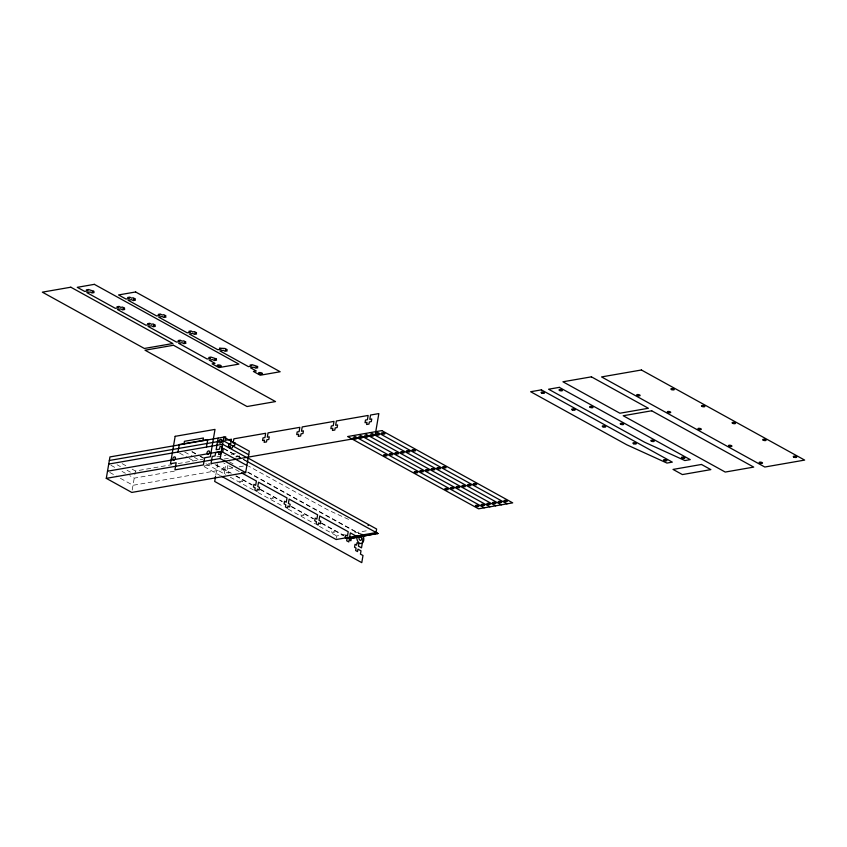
<?xml version="1.0" encoding="UTF-8"?>
<svg xmlns="http://www.w3.org/2000/svg" width="847" height="847" viewBox="0 0 847 847"><rect width="100%" height="100%" fill="white"/><g stroke="black" fill="none" stroke-linecap="round" stroke-linejoin="round"><path stroke-width="0.64" stroke-dasharray="4.24 3.18" d="M132.196 490.053L134.641 475.76M134.842 474.574L135.456 471.006L171.782 464.675M215.763 475.167L217.7 463.828M227.917 465.321L227.187 469.609L228.923 470.572L228.478 473.187L226.731 472.224L226.371 474.373L224.243 473.198L224.614 471.048L222.867 470.085L223.312 467.47L225.058 468.433L225.789 464.145L223.661 462.97M336.354 538.343L336.767 535.96L344.475 534.616M178.156 463.574L202.74 459.296M216.98 456.819L226.033 455.241M231.21 454.341L236.387 453.441M235.995 456.597L239.722 455.94M224.127 459.032L229.304 458.132M235.773 457.009L239.659 456.332M174.344 471.165L134.239 478.142L129.803 475.696M204.106 465.988L210.585 464.855M232.65 467.946L133.011 485.289L118.601 477.327M239.119 466.824L246.89 465.469M354.766 532.827L368.911 530.37M348.593 519.391L328.488 510.243L248.626 466.157M223.947 448.497L242.454 458.714M243.608 459.349L245.926 460.63M223.883 448.857L242.041 458.873M243.184 459.508L245.863 460.98M229.378 461.827L235.159 465.024M247.885 472.044L358.927 533.335M247.822 472.404L358.959 533.748M229.05 465.945L240.453 472.234M192.004 451.536L198.95 455.368M200.104 456.004L203.576 457.92M216.303 464.939L231.337 473.24M235.964 475.792L252.152 484.738M260.251 489.206L282.231 501.339M291.484 506.442L313.464 518.576M321.564 523.044L343.533 535.177M191.951 451.896L198.886 455.718M200.04 456.364L203.513 458.28M215.085 464.664L230.119 472.965M235.9 476.152L252.099 485.087M260.188 489.566L282.167 501.689M291.421 506.802L313.401 518.925M321.5 523.404L344.634 536.172M184.614 451.98L193.211 456.724M194.365 457.359L200.157 460.556M205.948 463.754L225.63 474.616M230.257 477.168L253.412 489.947M258.039 492.509L283.512 506.57M288.139 509.121L314.766 523.817M319.404 526.379L336.767 535.96M179.575 453.103L187.97 457.74M189.125 458.375L195.096 461.668M204.18 466.686L220.379 475.633M122.148 463.658L126.584 466.104M132.132 469.164L135.456 471.006M117.098 464.781L120.433 466.612M127.082 470.286L130.406 472.128M110.946 465.289L115.383 467.745M122.032 471.408L125.367 473.251M109.729 472.435L117.489 476.723M211.337 464.791A1.747 0.614 9.7 0 1 210.659 464.791M209.58 464.569A1.747 0.614 9.7 0 1 208.658 463.87A1.747 0.614 9.7 0 1 209.643 463.468M358.726 533.578A5.156 3.43 80.1 0 1 361.15 533.642M239.945 481.371A1.747 0.614 9.7 0 0 242.697 481.361A1.747 0.614 9.7 0 0 240.326 480.355A1.747 0.614 9.7 0 0 239.945 481.371M270.553 498.258A1.747 0.614 9.7 0 0 273.306 498.258A1.747 0.614 9.7 0 0 270.934 497.253A1.747 0.614 9.7 0 0 270.553 498.258M301.161 515.156A1.747 0.614 9.7 0 0 303.914 515.145A1.747 0.614 9.7 0 0 301.543 514.14A1.747 0.614 9.7 0 0 301.161 515.156M331.77 532.043A1.747 0.614 9.7 0 0 334.512 532.043A1.747 0.614 9.7 0 0 332.14 531.037A1.747 0.614 9.7 0 0 331.77 532.043"/><path stroke-width="1.27" d="M106.288 478.354L220.156 458.534L223.82 437.105L249.325 451.186L245.662 472.615L131.793 492.435L106.288 478.354L109.951 456.925L225.715 436.777L225.111 440.345L231.517 439.233L230.786 443.521L228.838 443.86L228.394 446.475L230.331 446.136L229.971 448.285L232.343 447.872L232.703 445.723L234.651 445.384L235.095 442.769L233.158 443.108L233.888 438.82L265.672 433.283L264.942 437.571L263.004 437.91L262.549 440.535L264.497 440.196L264.126 442.335L266.498 441.922L266.869 439.784L268.817 439.445L269.261 436.819L267.313 437.158L268.054 432.87L299.838 427.343L299.107 431.631L297.159 431.97L296.715 434.585L298.663 434.246L298.292 436.385L300.664 435.972L301.034 433.833L302.972 433.495L303.427 430.879L301.479 431.218L302.21 426.93L334.004 421.393L333.263 425.681L331.325 426.02L330.87 428.646L332.818 428.307L332.458 430.445L334.83 430.032L335.19 427.894L337.138 427.555L337.582 424.929L335.645 425.268L336.375 420.98L368.159 415.454L367.429 419.741L365.481 420.08L365.036 422.695L366.984 422.357L366.613 424.495L368.985 424.082L369.356 421.944L371.304 421.605L371.748 418.99L369.8 419.329L370.531 415.041L378.842 413.59L375.179 435.019L211.009 463.595L212.226 456.448L215.074 455.951L215.636 452.679L219.055 452.086L218.632 454.532L220.718 454.161L221.141 451.726L222.846 451.43L223.354 448.455L221.649 448.751L222.062 446.305L219.976 446.665L219.564 449.111L216.144 449.704L218.124 438.1M177.997 452.012L179.278 444.516L207.748 439.561L206.467 447.057M183.968 444.04L184.434 441.308L203.418 438.005L202.941 440.736M215.551 476.427L214.693 481.467L361.775 562.652L362.992 555.505L360.441 554.107L361.002 550.825L357.942 549.142L357.519 551.577L355.655 550.55L356.068 548.104L354.544 547.257L355.052 544.282L356.576 545.129L357 542.694L358.863 543.721L358.45 546.167L361.51 547.85L363.554 535.886L361.245 534.616M349.26 538.724L377.794 533.409L349.26 538.724L346.942 537.443M109.337 460.493L223.216 440.673L248.722 454.754M108.734 464.071L222.602 444.252L248.107 458.333M107.505 471.207L221.385 451.387L246.89 465.469M376.089 431.589L507.014 503.859M370.393 432.584L501.329 504.854M364.708 433.579L495.633 505.839M359.012 434.564L489.937 506.834M353.315 435.559L484.24 507.819M247.737 457.888L376.619 529.026L376.004 532.594L336.153 539.528L221.543 476.268M246.35 461.022L377.794 533.409M375.412 532.488L377.73 533.769M361.182 534.965L363.49 536.246M220.156 458.534L245.662 472.615M241.586 472.87L256.397 481.043L255.667 485.331L253.92 484.368L253.475 486.983L255.222 487.946L254.852 490.085L256.98 491.26L257.34 489.121L259.087 490.085L259.531 487.459L257.795 486.496L258.526 482.218L287.006 497.93L286.275 502.218L284.528 501.255L284.084 503.88L285.82 504.844L285.46 506.982L287.578 508.158L287.948 506.008L289.695 506.972L290.14 504.357L288.393 503.393L289.134 499.105L317.614 514.828L316.873 519.116L315.137 518.152L314.692 520.767L316.429 521.731L316.069 523.88L318.186 525.045L318.557 522.906L320.304 523.87L320.748 521.244L319.001 520.291L319.732 516.003L348.212 531.725L347.482 536.003L345.745 535.05L345.29 537.665L347.037 538.628L346.667 540.767L348.795 541.942L349.165 539.804L350.902 540.757L351.357 538.141L349.61 537.178L350.34 532.89L356.079 536.066M367.979 525.415A1.747 0.614 9.7 0 1 368.254 525.542M362.071 534.372A5.156 3.43 80.1 0 1 363.405 541.455A5.156 3.43 80.1 0 1 358.736 542.599A5.156 3.43 80.1 0 1 357.18 535.558M175.16 436.332L170.48 463.722L176.165 462.727L174.948 469.873L203.418 464.918L204.635 457.772L210.331 456.777L215.011 429.397L175.16 436.332M70.82 287.207L42.35 292.162L144.371 348.477L172.841 343.522L70.82 287.207M94.345 284.348L77.268 287.324L84.7 291.421L88.12 290.828L86.373 289.865L88.459 289.505L94.038 291.347L92.334 291.643L94.07 292.607L91.984 292.967L90.248 292.003L86.828 292.596L115.308 308.319L118.728 307.726L116.981 306.762L119.067 306.402L120.814 307.366L122.519 307.069L124.647 308.234L122.942 308.53L124.678 309.494L122.593 309.864L120.846 308.901L117.437 309.494L145.917 325.216L149.337 324.623L147.59 323.66L149.675 323.289L151.422 324.253L153.127 323.956L155.255 325.132L153.54 325.428L155.287 326.391L153.201 326.751L151.454 325.788L148.045 326.391L176.525 342.103L179.935 341.51L178.198 340.547L180.284 340.187L182.031 341.15L183.735 340.854L185.864 342.029L184.148 342.326L185.895 343.289L183.81 343.649L182.063 342.686L178.643 343.279L207.134 359.001L210.543 358.408L208.807 357.445L210.892 357.085L216.461 358.916L214.757 359.213L216.504 360.176L214.418 360.536L212.671 359.583L209.251 360.176L214.99 363.342L212.142 363.839L218.95 367.587L238.875 364.125L94.345 284.348M135.626 291.971L118.548 294.947L125.981 299.055L129.4 298.462L127.653 297.498L129.739 297.138L131.486 298.102L133.191 297.805L135.319 298.97L133.614 299.266L135.351 300.23L133.265 300.6L131.529 299.637L128.109 300.23L156.589 315.952L160.009 315.359L158.262 314.396L160.348 314.025L162.095 314.989L163.799 314.692L165.927 315.867L164.223 316.164L165.959 317.127L163.873 317.487L162.126 316.524L158.717 317.117L187.198 332.839L190.617 332.246L188.87 331.283L190.956 330.923L192.703 331.886L194.408 331.59L196.536 332.765L194.831 333.062L196.568 334.014L194.482 334.385L192.735 333.422L189.326 334.014L217.806 349.737L221.215 349.144L219.479 348.181L225.016 348.477L227.144 349.652L225.429 349.949L227.176 350.912L225.09 351.272L223.343 350.319L219.924 350.912L248.415 366.635L251.824 366.031L250.087 365.078L252.173 364.708L257.753 366.55L256.038 366.846L257.784 367.81L255.699 368.17L253.952 367.206L250.532 367.799L256.27 370.975L253.422 371.462L260.23 375.221L280.156 371.748L135.626 291.971M173.497 345.258L145.028 350.213L247.049 406.528L275.519 401.573L173.497 345.258M591.418 376.841L562.948 381.785L619.909 413.23L648.379 408.275L591.418 376.841M641.412 369.991L601.561 376.926L764.799 467.025L804.65 460.09L641.412 369.991M541.381 389.864L530.656 391.727L626.727 444.76L666.949 463.065L672.306 462.134L541.381 389.864M559.316 387.365L548.591 389.228L644.662 442.25L684.884 460.556L690.241 459.625L559.316 387.365M381.785 430.604L347.619 436.544L478.555 508.814L512.71 502.864L381.785 430.604M651.682 410.784L623.212 415.739L725.233 472.054L753.703 467.099L651.682 410.784M701.485 464.463L673.026 469.418L682.375 474.574L710.845 469.619L701.485 464.463M671.533 389.588A1.747 0.614 9.7 0 0 674.286 389.588A1.747 0.614 9.7 0 0 671.915 388.582A1.747 0.614 9.7 0 0 671.533 389.588M637.368 395.538A1.747 0.614 9.7 0 0 640.12 395.528A1.747 0.614 9.7 0 0 637.749 394.522A1.747 0.614 9.7 0 0 637.368 395.538M702.142 406.486A1.747 0.614 9.7 0 0 704.884 406.475A1.747 0.614 9.7 0 0 702.512 405.469A1.747 0.614 9.7 0 0 702.142 406.486M667.976 412.425A1.747 0.614 9.7 0 0 670.729 412.425A1.747 0.614 9.7 0 0 668.357 411.42A1.747 0.614 9.7 0 0 667.976 412.425M732.75 423.384A1.747 0.614 9.7 0 0 735.492 423.373A1.747 0.614 9.7 0 0 733.121 422.367A1.747 0.614 9.7 0 0 732.75 423.384M698.584 429.323A1.747 0.614 9.7 0 0 701.337 429.313A1.747 0.614 9.7 0 0 698.966 428.317A1.747 0.614 9.7 0 0 698.584 429.323M763.359 440.271A1.747 0.614 9.7 0 0 766.101 440.271A1.747 0.614 9.7 0 0 763.729 439.265A1.747 0.614 9.7 0 0 763.359 440.271M729.193 446.221A1.747 0.614 9.7 0 0 731.935 446.21A1.747 0.614 9.7 0 0 729.563 445.204A1.747 0.614 9.7 0 0 729.193 446.221M793.957 457.168A1.747 0.614 9.7 0 0 796.709 457.158A1.747 0.614 9.7 0 0 794.338 456.152A1.747 0.614 9.7 0 0 793.957 457.168M759.801 463.108A1.747 0.614 9.7 0 0 762.544 463.108A1.747 0.614 9.7 0 0 760.172 462.102A1.747 0.614 9.7 0 0 759.801 463.108M218.05 366.073A2.001 0.699 9.7 0 0 221.205 366.073A2.001 0.699 9.7 0 0 218.484 364.919A2.001 0.699 9.7 0 0 218.05 366.073M259.33 373.707A2.001 0.699 9.7 0 0 262.485 373.696A2.001 0.699 9.7 0 0 259.764 372.542A2.001 0.699 9.7 0 0 259.33 373.707M559.676 390.541A1.747 0.614 9.7 0 0 562.419 390.531A1.747 0.614 9.7 0 0 560.047 389.535A1.747 0.614 9.7 0 0 559.676 390.541M590.285 407.439A1.747 0.614 9.7 0 0 593.027 407.428A1.747 0.614 9.7 0 0 590.655 406.422A1.747 0.614 9.7 0 0 590.285 407.439M620.893 424.326A1.747 0.614 9.7 0 0 623.636 424.326A1.747 0.614 9.7 0 0 621.264 423.32A1.747 0.614 9.7 0 0 620.893 424.326M651.491 441.223A1.747 0.614 9.7 0 0 654.244 441.213A1.747 0.614 9.7 0 0 651.872 440.207A1.747 0.614 9.7 0 0 651.491 441.223M682.1 458.121A1.747 0.614 9.7 0 0 684.852 458.111A1.747 0.614 9.7 0 0 682.481 457.105A1.747 0.614 9.7 0 0 682.1 458.121M664.175 460.62A1.747 0.614 9.7 0 0 666.917 460.609A1.747 0.614 9.7 0 0 664.546 459.614A1.747 0.614 9.7 0 0 664.175 460.62M633.567 443.722A1.747 0.614 9.7 0 0 636.309 443.722A1.747 0.614 9.7 0 0 633.937 442.716A1.747 0.614 9.7 0 0 633.567 443.722M602.958 426.835A1.747 0.614 9.7 0 0 605.7 426.824A1.747 0.614 9.7 0 0 603.329 425.819A1.747 0.614 9.7 0 0 602.958 426.835M572.35 409.937A1.747 0.614 9.7 0 0 575.102 409.937A1.747 0.614 9.7 0 0 572.731 408.932A1.747 0.614 9.7 0 0 572.35 409.937M541.741 393.04A1.747 0.614 9.7 0 0 544.494 393.04A1.747 0.614 9.7 0 0 542.122 392.034A1.747 0.614 9.7 0 0 541.741 393.04M504.579 501.36A1.747 0.614 9.7 0 0 507.321 501.35A1.747 0.614 9.7 0 0 504.95 500.344A1.747 0.614 9.7 0 0 504.579 501.36M473.971 484.463A1.747 0.614 9.7 0 0 476.713 484.452A1.747 0.614 9.7 0 0 474.341 483.457A1.747 0.614 9.7 0 0 473.971 484.463M443.362 467.565A1.747 0.614 9.7 0 0 446.104 467.565A1.747 0.614 9.7 0 0 443.733 466.559A1.747 0.614 9.7 0 0 443.362 467.565M412.754 450.678A1.747 0.614 9.7 0 0 415.496 450.668A1.747 0.614 9.7 0 0 413.124 449.662A1.747 0.614 9.7 0 0 412.754 450.678M382.145 433.78A1.747 0.614 9.7 0 0 384.898 433.78A1.747 0.614 9.7 0 0 382.526 432.775A1.747 0.614 9.7 0 0 382.145 433.78M376.449 434.776A1.747 0.614 9.7 0 0 379.202 434.765A1.747 0.614 9.7 0 0 376.83 433.759A1.747 0.614 9.7 0 0 376.449 434.776M407.058 451.663A1.747 0.614 9.7 0 0 409.81 451.663A1.747 0.614 9.7 0 0 407.439 450.657A1.747 0.614 9.7 0 0 407.058 451.663M437.666 468.56A1.747 0.614 9.7 0 0 440.419 468.55A1.747 0.614 9.7 0 0 438.047 467.555A1.747 0.614 9.7 0 0 437.666 468.56M468.275 485.458A1.747 0.614 9.7 0 0 471.017 485.447A1.747 0.614 9.7 0 0 468.645 484.442A1.747 0.614 9.7 0 0 468.275 485.458M498.883 502.345A1.747 0.614 9.7 0 0 501.625 502.345A1.747 0.614 9.7 0 0 499.254 501.339A1.747 0.614 9.7 0 0 498.883 502.345M370.764 435.76A1.747 0.614 9.7 0 0 373.506 435.76A1.747 0.614 9.7 0 0 371.134 434.755A1.747 0.614 9.7 0 0 370.764 435.76M401.362 452.658A1.747 0.614 9.7 0 0 404.114 452.647A1.747 0.614 9.7 0 0 401.743 451.652A1.747 0.614 9.7 0 0 401.362 452.658M431.97 469.556A1.747 0.614 9.7 0 0 434.723 469.545A1.747 0.614 9.7 0 0 432.351 468.539A1.747 0.614 9.7 0 0 431.97 469.556M462.578 486.443A1.747 0.614 9.7 0 0 465.331 486.443A1.747 0.614 9.7 0 0 462.96 485.437A1.747 0.614 9.7 0 0 462.578 486.443M493.187 503.34A1.747 0.614 9.7 0 0 495.929 503.33A1.747 0.614 9.7 0 0 493.557 502.324A1.747 0.614 9.7 0 0 493.187 503.34M365.068 436.756A1.747 0.614 9.7 0 0 367.81 436.745A1.747 0.614 9.7 0 0 365.438 435.75A1.747 0.614 9.7 0 0 365.068 436.756M395.676 453.653A1.747 0.614 9.7 0 0 398.418 453.643A1.747 0.614 9.7 0 0 396.047 452.637A1.747 0.614 9.7 0 0 395.676 453.653M426.285 470.54A1.747 0.614 9.7 0 0 429.027 470.54A1.747 0.614 9.7 0 0 426.655 469.534A1.747 0.614 9.7 0 0 426.285 470.54M456.882 487.438A1.747 0.614 9.7 0 0 459.635 487.427A1.747 0.614 9.7 0 0 457.264 486.422A1.747 0.614 9.7 0 0 456.882 487.438M487.491 504.325A1.747 0.614 9.7 0 0 490.244 504.325A1.747 0.614 9.7 0 0 487.872 503.319A1.747 0.614 9.7 0 0 487.491 504.325M359.372 437.751A1.747 0.614 9.7 0 0 362.124 437.74A1.747 0.614 9.7 0 0 359.753 436.734A1.747 0.614 9.7 0 0 359.372 437.751M389.98 454.638A1.747 0.614 9.7 0 0 392.722 454.638A1.747 0.614 9.7 0 0 390.351 453.632A1.747 0.614 9.7 0 0 389.98 454.638M420.588 471.535A1.747 0.614 9.7 0 0 423.331 471.525A1.747 0.614 9.7 0 0 420.959 470.519A1.747 0.614 9.7 0 0 420.588 471.535M451.197 488.423A1.747 0.614 9.7 0 0 453.939 488.423A1.747 0.614 9.7 0 0 451.567 487.417A1.747 0.614 9.7 0 0 451.197 488.423M481.795 505.32A1.747 0.614 9.7 0 0 484.548 505.31A1.747 0.614 9.7 0 0 482.176 504.314A1.747 0.614 9.7 0 0 481.795 505.32M353.675 438.735A1.747 0.614 9.7 0 0 356.428 438.735A1.747 0.614 9.7 0 0 354.057 437.73A1.747 0.614 9.7 0 0 353.675 438.735M384.284 455.633A1.747 0.614 9.7 0 0 387.037 455.622A1.747 0.614 9.7 0 0 384.665 454.617A1.747 0.614 9.7 0 0 384.284 455.633M414.892 472.52A1.747 0.614 9.7 0 0 417.635 472.52A1.747 0.614 9.7 0 0 415.263 471.514A1.747 0.614 9.7 0 0 414.892 472.52M445.501 489.418A1.747 0.614 9.7 0 0 448.243 489.407A1.747 0.614 9.7 0 0 445.871 488.412A1.747 0.614 9.7 0 0 445.501 489.418M476.109 506.315A1.747 0.614 9.7 0 0 478.851 506.305A1.747 0.614 9.7 0 0 476.48 505.299A1.747 0.614 9.7 0 0 476.109 506.315M220.866 442.621A2.001 1.313 -61.1 0 0 221.342 439.434A2.001 1.313 -61.1 0 0 218.886 441.478A2.001 1.313 -61.1 0 0 220.866 442.621M208.733 453.77A1.747 1.143 -61.1 0 0 209.156 450.996A1.747 1.143 -61.1 0 0 207.007 452.774A1.747 1.143 -61.1 0 0 208.733 453.77M174.567 459.72A1.747 1.143 -61.1 0 0 174.99 456.946A1.747 1.143 -61.1 0 0 172.852 458.725A1.747 1.143 -61.1 0 0 174.567 459.72M359.054 537.506A2.001 1.334 80.1 0 0 360.589 540.386A2.001 1.334 80.1 0 0 361.351 537.326A2.001 1.334 80.1 0 0 359.054 537.506"/></g></svg>
